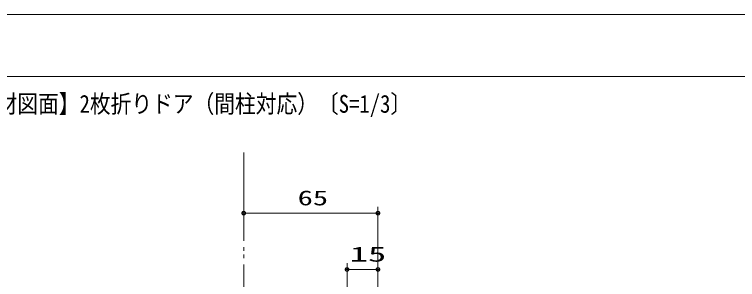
# Model space of a CAD drawing. Units: millimetres on the paper, with parts at other scales. Extents: x -305 to 305, y -152 to 152.
# Drawn here: x -243.6 to -126.9, y 105.8 to 148.5 of the extents above; entities that cross this region are included whole.
import ezdxf
from ezdxf.enums import TextEntityAlignment as Align

# ---------------------------------------------------------------- set-up
doc = ezdxf.new("R2010")
doc.units = ezdxf.units.MM
doc.linetypes.add('LONG_DOUBLE_CHAIN', pattern=[21.8, 18, -1, 0.6, -0.6, 0.6, -1])
doc.layers.add('0-0_PV', color=7, linetype='Continuous')
for name, color, linetype, lineweight in [('0-1_TV', 7, 'Continuous', 9), ('0-2_0', 7, 'Continuous', 9), ('0-7_図面枠', 3, 'Continuous', 9), ('0-8_DEFPOINTS', 7, 'Continuous', 9)]:
    doc.layers.add(name, color=color, linetype=linetype, lineweight=lineweight)
doc.styles.add('ＭＳ ゴシック', font='')
doc.styles.get('ＭＳ ゴシック').set_extended_font_data('MS Gothic')

# ---------------------------------------------------------------- blocks, each defined once
blk = doc.blocks.new('_DOTSMALL')
at = {"layer": '0-2_0'}
for p, q in [((0.0746, 0.1), (-0.0746, 0.1)), ((0.1223, -0.0248), (-0.1223, -0.0248))]:
    blk.add_line(p, q, dxfattribs=at)
for points in [[(0.125, 0), (0.124, 0.0157), (0.1211, 0.0311), (0.1162, 0.046), (0.1095, 0.0602), (0.1011, 0.0735), (0.0911, 0.0856), (0.0797, 0.0963), (0.067, 0.1055), (0.0532, 0.1131), (0.0386, 0.1189), (0.0234, 0.1228), (0.0078, 0.1248), (-0.0078, 0.1248), (-0.0234, 0.1228), (-0.0386, 0.1189), (-0.0532, 0.1131), (-0.067, 0.1055), (-0.0797, 0.0963), (-0.0911, 0.0856), (-0.1011, 0.0735), (-0.1095, 0.0602), (-0.1162, 0.046), (-0.1211, 0.0311), (-0.124, 0.0157), (-0.125, 0), (0, 0)], [(-0.125, 0), (-0.124, -0.0157), (-0.1211, -0.0311), (-0.1162, -0.046), (-0.1095, -0.0602), (-0.1011, -0.0735), (-0.0911, -0.0856), (-0.0797, -0.0963), (-0.067, -0.1055), (-0.0532, -0.1131), (-0.0386, -0.1189), (-0.0234, -0.1228), (-0.0078, -0.1248), (0.0078, -0.1248), (0.0234, -0.1228), (0.0386, -0.1189), (0.0532, -0.1131), (0.067, -0.1055), (0.0797, -0.0963), (0.0911, -0.0856), (0.1011, -0.0735), (0.1095, -0.0602), (0.1162, -0.046), (0.1211, -0.0311), (0.124, -0.0157), (0.125, 0), (0, 0)]]:
    blk.add_lwpolyline(points, close=True, dxfattribs=at)

msp = doc.modelspace()

# ---------------------------------------------------------------- linework, layer by layer
at = {"layer": '0-1_TV', "linetype": 'LONG_DOUBLE_CHAIN'}
msp.add_line((-206.576, 90.197), (-206.576, 126.244), dxfattribs=at)
at = {"layer": '0-1_TV'}
for p, q in [((-184.91, 73.866), (-184.91, 117.46)), ((-206.576, 116.625), (-206.576, 115.46)), ((-206.576, 116.46), (-184.91, 116.46)), ((-189.91, 83.531), (-189.91, 108.384)), ((-189.91, 107.384), (-184.91, 107.384))]:
    msp.add_line(p, q, dxfattribs=at)
at = {"layer": '0-7_図面枠'}
msp.add_lwpolyline([(-291.017, -138.498), (108.983, -138.498), (108.983, 138.502), (-291.017, 138.502)], close=True, dxfattribs=at)
at = {"layer": '0-8_DEFPOINTS'}
msp.add_line((118.983, 148.502), (-301.017, 148.502), dxfattribs=at)

# ---------------------------------------------------------------- block references
at = {"layer": '0-1_TV', "xscale": 2.32, "yscale": 2.32, "rotation": 180}
for p in [(-206.576, 116.46), (-189.91, 107.384)]:
    msp.add_blockref('_DOTSMALL', p, dxfattribs=at)
at = {"layer": '0-1_TV', "xscale": 2.32, "yscale": 2.32}
for p in [(-184.91, 116.46), (-184.91, 107.384)]:
    msp.add_blockref('_DOTSMALL', p, dxfattribs=at)

# ---------------------------------------------------------------- texts
at = {"layer": '0-0_PV', "style": 'ＭＳ ゴシック', "width": 0.85}
msp.add_text('■【各種部材図面】2枚折りドア（間柱対応）〔S=1/3〕', height=2.886, dxfattribs=at).set_placement((-263.186, 131.785), align=Align.BOTTOM_LEFT)
at = {"layer": '0-1_TV', "style": 'ＭＳ ゴシック'}
for s, width, p in [('65', 1.5, (-197.873, 116.998)), ('15', 1.8, (-189.465, 107.921))]:
    msp.add_text(s, height=2.405, dxfattribs=dict(at, width=width)).set_placement(p, align=Align.BOTTOM_LEFT)

doc.saveas('drawing.dxf')
